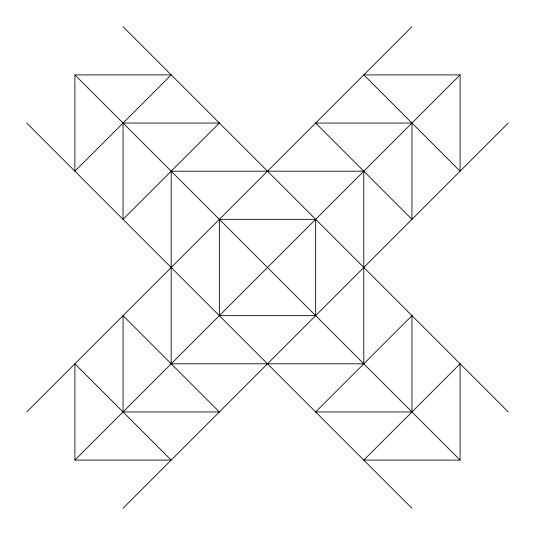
<?xml version="1.0" encoding="UTF-8"?>
<svg xmlns="http://www.w3.org/2000/svg" width="535" height="535" viewBox="0 0 535 535"><rect width="100%" height="100%" fill="white"/><g stroke="black" fill="none" stroke-linecap="round" stroke-linejoin="round"><path stroke-width="0.8" d="M26.75 411.95L411.95 26.75M74.9 460.1L74.9 363.8L171.2 460.1L74.9 460.1L460.1 74.9L363.8 74.9L460.1 171.2L460.1 74.9M123.05 508.25L508.25 123.05M74.9 74.9L171.2 74.9L74.9 171.2L74.9 74.9L460.1 460.1L363.8 460.1L460.1 363.8L460.1 460.1M123.05 26.75L508.25 411.95M26.75 123.05L411.95 508.25M219.35 123.05L123.05 219.35L123.05 123.05L219.35 123.05M411.95 315.65L315.65 411.95L411.95 411.95L411.95 315.65M411.95 123.05L315.65 123.05L411.95 219.35L411.95 123.05M363.8 171.2L171.2 171.2L171.2 363.8L363.8 363.8L363.8 171.2M315.65 219.35L219.35 219.35L219.35 315.65L315.65 315.65L315.65 219.35M219.35 411.95L123.05 411.95L123.05 315.65L219.35 411.95"/></g></svg>
